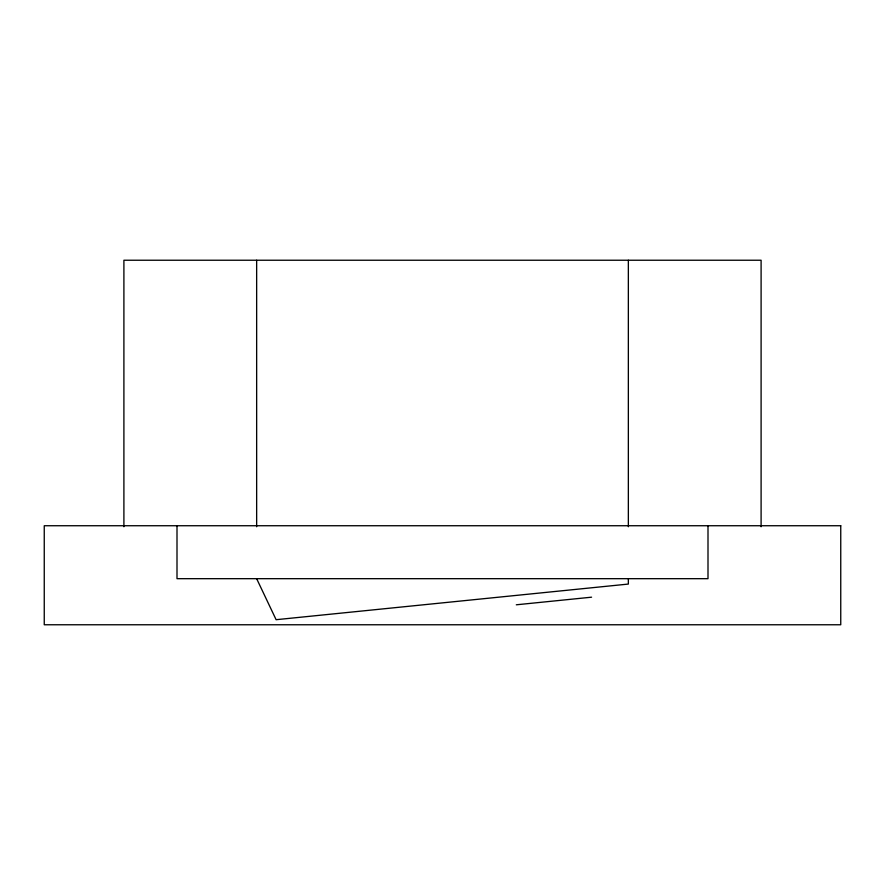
<?xml version="1.0" encoding="UTF-8"?>
<svg xmlns="http://www.w3.org/2000/svg" width="885" height="885" viewBox="0 0 885 885"><rect width="100%" height="100%" fill="white"/><g stroke="black" fill="none" stroke-linecap="round" stroke-linejoin="round"><path stroke-width="1.33" d="M516.298 604.798L591.578 597.187M256.65 578.679L276.109 619.699L628.35 584.067L628.35 578.679M761.1 526.73L761.1 260.234L123.9 260.234L123.9 526.73M708 525.734L708 578.679L177 578.679L177 525.734M628.35 260.234L628.35 526.73M256.65 260.234L256.65 526.73M840.75 525.734L44.25 525.734L44.25 624.766L840.75 624.766L840.75 525.734"/></g></svg>
